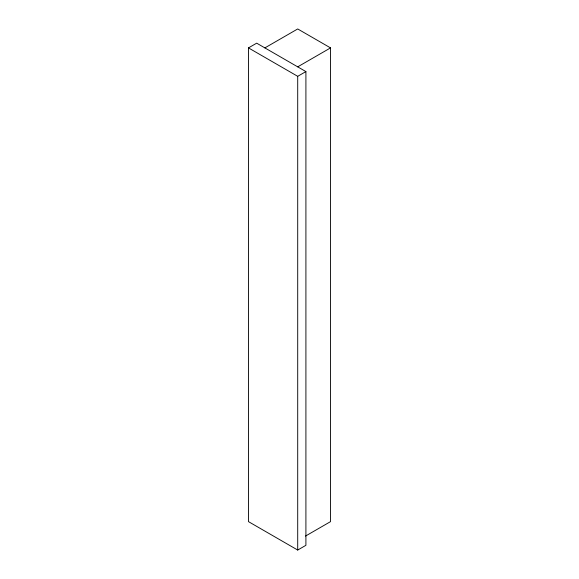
<?xml version="1.0" encoding="UTF-8"?>
<svg xmlns="http://www.w3.org/2000/svg" width="579" height="579" viewBox="0 0 579 579"><rect width="100%" height="100%" fill="white"/><g stroke="black" fill="none" stroke-linecap="round" stroke-linejoin="round"><path stroke-width="0.87" d="M248.471 47.898L256.678 43.164L305.907 71.586L305.907 545.309L297.707 550.05L248.471 521.628L248.471 47.898L297.707 76.319L305.907 71.586M264.885 47.898L297.707 28.95L330.529 47.898L330.529 521.628L305.517 536.067M297.707 66.846L330.529 47.898M297.707 76.319L297.707 550.05"/></g></svg>
